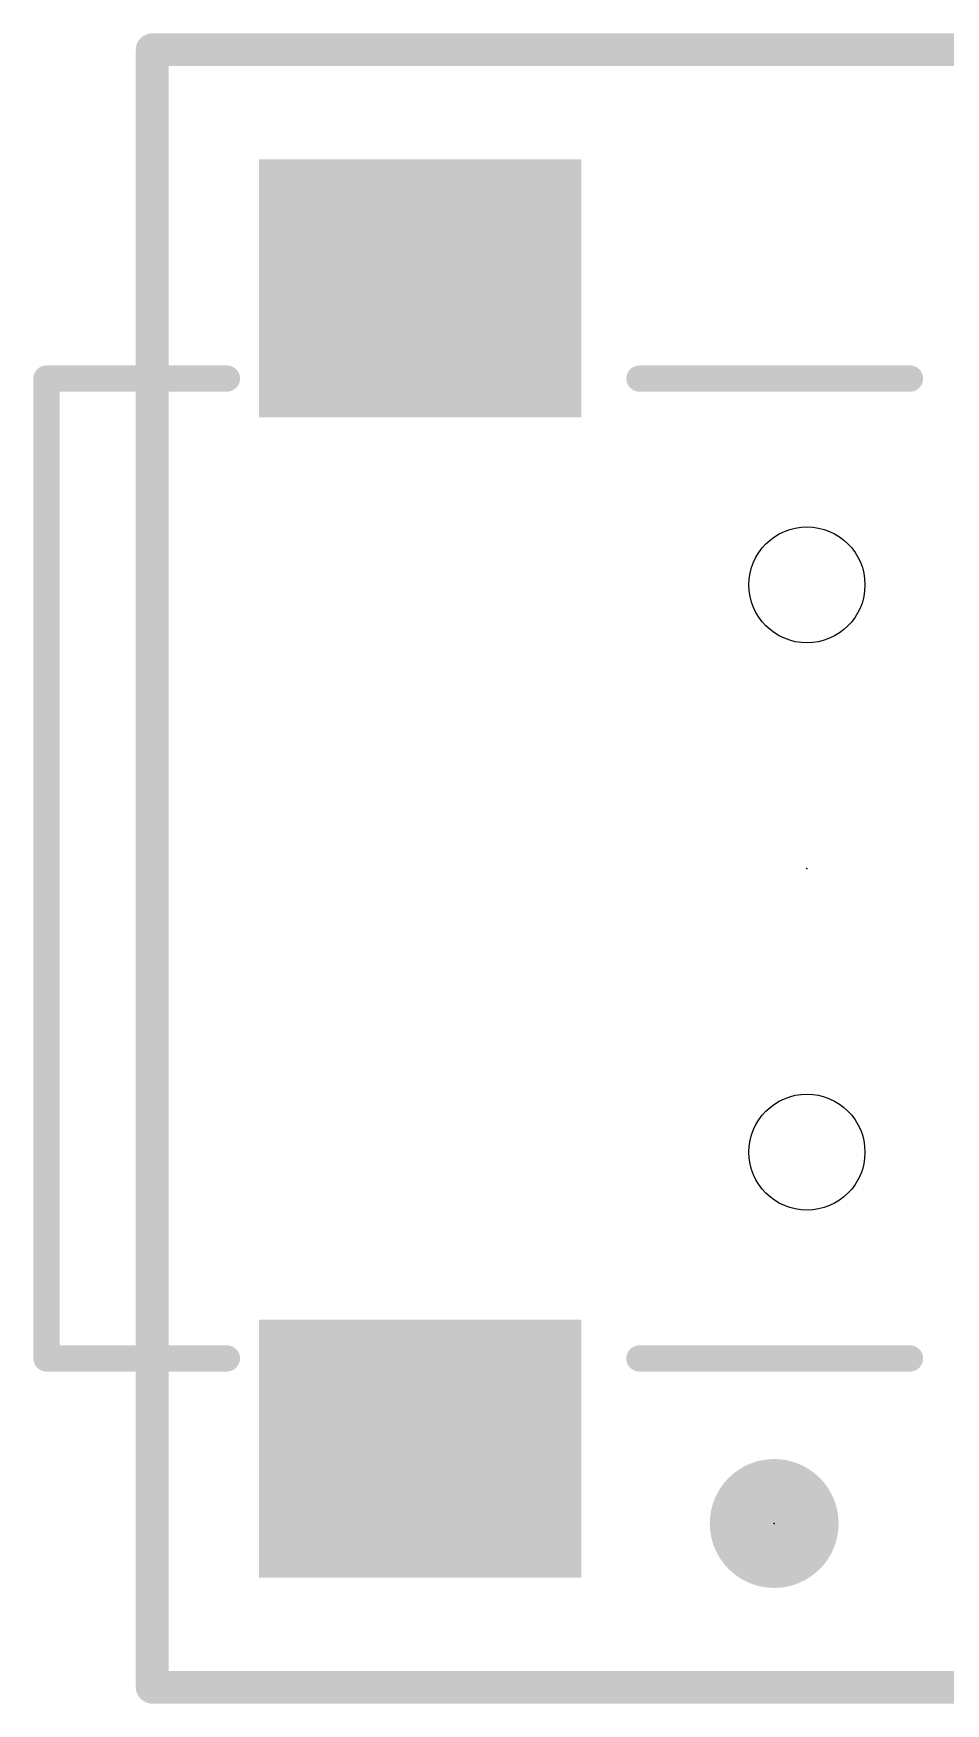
# Model space of a CAD drawing. Extents: x -22.9 to 33.1, y -8.9 to 12.8.
# Drawn here: x -0.92 to 6.16, y -0.13 to 12.83 of the extents above; entities that cross this region are included whole.
import ezdxf

# ---------------------------------------------------------------- set-up
doc = ezdxf.new("R2010")
doc.units = 0
for name, color, linetype in [('1', 12, 'CONTINUOUS'), ('16', 132, 'CONTINUOUS'), ('20', 53, 'CONTINUOUS'), ('21', 41, 'CONTINUOUS'), ('23', 53, 'CONTINUOUS'), ('51', 53, 'CONTINUOUS')]:
    doc.layers.add(name, color=color, linetype=linetype)

# ---------------------------------------------------------------- blocks, each defined once
blk = doc.blocks.new('PIE')
at = {"const_width": 0.5}
blk.add_lwpolyline([(0, -0.25, 1), (0, 0.25, 1), (0, -0.25)], format="xyb", dxfattribs=at)
blk = doc.blocks.new('RECT')
blk.add_solid([(-0.5, -0.5), (0.5, -0.5), (-0.5, 0.5), (0.5, 0.5)])

msp = doc.modelspace()

# ---------------------------------------------------------------- linework, layer by layer
at = {"layer": '1', "const_width": 0.254}
for points in [[(0, 12.7), (33.02, 12.7)], [(0, 0), (0, 12.7)], [(33.02, 0), (0, 0)]]:
    msp.add_lwpolyline(points, dxfattribs=at)
at = {"layer": '1', "const_width": 0.127}
for points in [[(0, 12.7635, 1), (0, 12.6365)], [(0.0635, 12.7, 1), (-0.0635, 12.7)], [(0, 0.0635, 1), (0, -0.0635)], [(-0.0635, 0, 1), (0.0635, 0)]]:
    msp.add_lwpolyline(points, format="xyb", dxfattribs=at)
at = {"layer": '16', "const_width": 0.254}
for points in [[(0, 0), (0, 12.7)], [(0, 12.7), (33.02, 12.7)], [(33.02, 0), (0, 0)]]:
    msp.add_lwpolyline(points, dxfattribs=at)
at = {"layer": '16', "const_width": 0.127}
for points in [[(0.0635, 12.7, 1), (-0.0635, 12.7)], [(0, 12.7635, 1), (0, 12.6365)], [(0, 0.0635, 1), (0, -0.0635)], [(-0.0635, 0, 1), (0.0635, 0)]]:
    msp.add_lwpolyline(points, format="xyb", dxfattribs=at)
at = {"layer": '20', "const_width": 0.2032}
for points in [[(33.02, 12.7), (0, 12.7)], [(0, 12.7), (0, 0)], [(0, 0), (33.02, 0)]]:
    msp.add_lwpolyline(points, dxfattribs=at)
at = {"layer": '20', "const_width": 0.1016}
for points in [[(0, 12.7508, 1), (0, 12.6492)], [(0.0508, 12.7, 1), (-0.0508, 12.7)], [(0, 0.0508, 1), (0, -0.0508)], [(-0.0508, 0, 1), (0.0508, 0)]]:
    msp.add_lwpolyline(points, format="xyb", dxfattribs=at)
at = {"layer": '20'}
for centre in [(5.08, 8.55), (5.08, 4.15)]:
    msp.add_circle(centre, 0.45, dxfattribs=at)
at = {"layer": '21', "const_width": 0.2032}
for points in [[(3.78, 10.15), (5.88, 10.15)], [(5.88, 2.55), (3.78, 2.55)]]:
    msp.add_lwpolyline(points, dxfattribs=at)
at = {"layer": '21', "const_width": 0.1016}
for points in [[(3.78, 10.2008, 1), (3.78, 10.0992)], [(5.88, 10.0992, 1), (5.88, 10.2008)], [(3.78, 2.6008, 1), (3.78, 2.4992)], [(5.88, 2.4992, 1), (5.88, 2.6008)]]:
    msp.add_lwpolyline(points, format="xyb", dxfattribs=at)
at = {"layer": '23'}
for p in [(5.08, 6.35), (4.826, 1.27)]:
    msp.add_point(p, dxfattribs=at)
at = {"layer": '51', "const_width": 0.2032}
for points in [[(-0.82, 10.15), (-0.82, 2.55)], [(-0.82, 10.15), (0.58, 10.15)], [(-0.82, 2.55), (0.58, 2.55)]]:
    msp.add_lwpolyline(points, dxfattribs=at)
at = {"layer": '51', "const_width": 0.1016}
for points in [[(-0.7692, 10.15, 1), (-0.8708, 10.15)], [(-0.82, 10.2008, 1), (-0.82, 10.0992)], [(0.58, 10.0992, 1), (0.58, 10.2008)], [(-0.82, 2.6008, 1), (-0.82, 2.4992)], [(-0.8708, 2.55, 1), (-0.7692, 2.55)], [(0.58, 2.4992, 1), (0.58, 2.6008)]]:
    msp.add_lwpolyline(points, format="xyb", dxfattribs=at)

# ---------------------------------------------------------------- block references
at = {"layer": '1', "xscale": 2.5, "yscale": 2}
for p in [(2.08, 10.85), (2.08, 1.85)]:
    msp.add_blockref('RECT', p, dxfattribs=at)
at = {"layer": '1'}
msp.add_blockref('PIE', (4.826, 1.27), dxfattribs=at)

doc.saveas('drawing.dxf')
